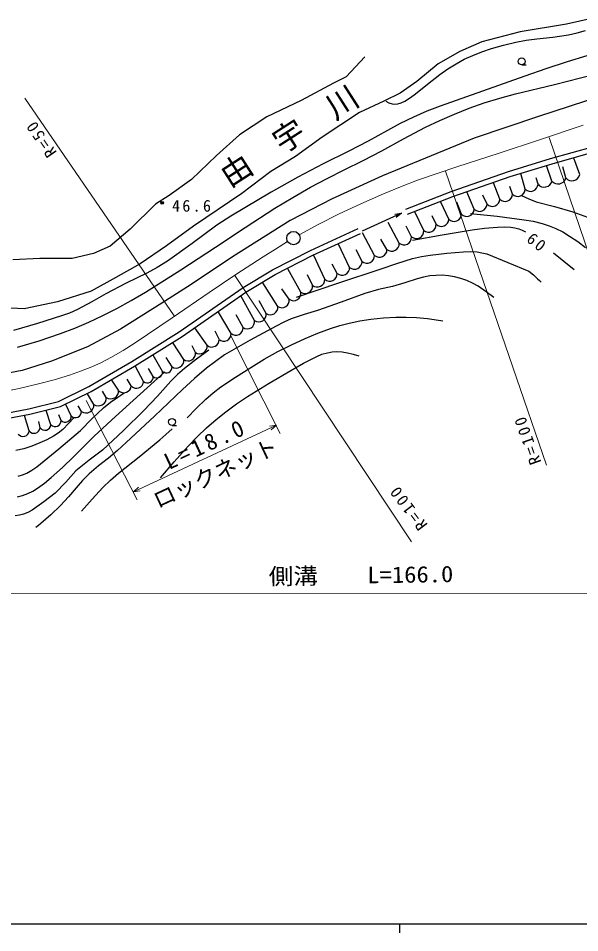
# Model space of a CAD drawing. Units: millimetres, scale not verified. Extents: x 40000 to 680000, y 20000 to 380000.
# Drawn here: x 125473 to 188113, y 204000 to 306020 of the extents above; entities that cross this region are included whole.
import ezdxf
from ezdxf.enums import TextEntityAlignment as Align

# ---------------------------------------------------------------- set-up
doc = ezdxf.new("R2010")
doc.units = ezdxf.units.MM
doc.header["$LTSCALE"] = 1000
doc.linetypes.add('CHAIN', pattern=[18.5, 12, -1.5, 3.5, -1.5])
for name, color, linetype, lineweight in [('M-BGD', 7, 'Continuous', 25), ('M-BMK', 2, 'CHAIN', 13), ('M-BMK-SRVR', 3, 'Continuous', 25), ('M-STR-HTXT', 7, 'Continuous', 13), ('M-TTL-BAND', 7, 'Continuous', 25)]:
    doc.layers.add(name, color=color, linetype=linetype, lineweight=lineweight)
doc.layers.add('M-BGD-HTXT', color=7, linetype='Continuous')
doc.styles.add('ＭＳ ゴシック', font='')
doc.styles.get('ＭＳ ゴシック').set_extended_font_data('MS Gothic')

msp = doc.modelspace()

# ---------------------------------------------------------------- linework, layer by layer
at = {"layer": 'M-BGD'}
for p, q in [((186624, 305363), (181486, 304527)), ((189611, 306020), (186624, 305363)), ((181486, 304527), (177177, 303391)), ((185106, 303925), (186874, 304179)), ((186874, 304179), (187826, 304386)), ((187826, 304386), (188764, 304653)), ((177177, 303391), (174727, 302316)), ((178271, 302647), (179609, 303025)), ((179609, 303025), (180972, 303347)), ((180972, 303347), (182141, 303567)), ((182141, 303567), (183332, 303731)), ((183332, 303731), (185106, 303925)), ((174727, 302316), (172337, 300942)), ((176171, 301878), (177210, 302291)), ((177210, 302291), (178271, 302647)), ((164129, 301712), (162060, 299480)), ((174332, 300953), (175239, 301443)), ((175239, 301443), (176171, 301878)), ((186703, 301178), (184333, 300391)), ((188917, 301833), (186703, 301178)), ((172337, 300942), (169947, 298970)), ((172513, 299754), (173405, 300378)), ((173405, 300378), (174332, 300953)), ((181642, 300834), (182139, 300834)), ((184333, 300391), (181974, 299545)), ((162060, 299480), (160645, 298772)), ((169947, 298970), (168095, 297656)), ((171133, 298685), (172513, 299754)), ((181974, 299545), (177269, 297892)), ((185310, 298644), (189644, 299743)), ((160645, 298772), (157052, 296866)), ((169805, 297581), (171133, 298685)), ((180959, 297602), (185310, 298644)), ((168095, 297656), (166243, 296759)), ((168610, 296789), (169233, 297166)), ((169233, 297166), (169805, 297581)), ((177269, 297892), (172549, 296234)), ((177465, 296569), (179199, 297112)), ((179199, 297112), (180959, 297602)), ((191556, 297695), (183529, 295046)), ((157052, 296866), (153187, 295016)), ((166243, 296759), (163554, 295505)), ((166469, 296787), (166829, 296598)), ((166829, 296598), (167198, 296472)), ((167198, 296472), (167494, 296447)), ((167494, 296447), (167806, 296483)), ((167806, 296483), (168206, 296603)), ((168206, 296603), (168610, 296789)), ((172549, 296234), (171040, 295647)), ((174133, 295329), (175789, 295977)), ((175789, 295977), (177465, 296569)), ((153187, 295016), (150138, 293001)), ((163554, 295505), (159372, 292756)), ((169557, 295005), (168098, 294285)), ((171040, 295647), (169557, 295005)), ((172499, 294624), (174133, 295329)), ((183529, 295046), (176323, 292644)), ((168098, 294285), (166664, 293512)), ((168451, 292578), (170900, 293869)), ((170900, 293869), (172499, 294624)), ((150138, 293001), (147580, 290715)), ((166664, 293512), (164521, 292322)), ((159372, 292756), (156385, 290606)), ((164521, 292322), (162342, 291180)), ((166030, 291233), (168451, 292578)), ((176323, 292644), (166099, 288456)), ((162342, 291180), (159496, 289764)), ((163943, 290137), (166030, 291233)), ((184864, 290373), (189678, 291731)), ((185034, 289798), (189846, 291155)), ((147580, 290715), (144803, 288047)), ((156385, 290606), (153636, 288933)), ((159496, 289764), (156670, 288289)), ((161828, 289095), (163943, 290137)), ((180159, 288929), (184864, 290373)), ((180346, 288358), (185034, 289798)), ((188113, 288575), (187444, 290432)), ((153636, 288933), (150411, 286469)), ((159940, 288155), (161828, 289095)), ((173763, 286701), (180159, 288929)), ((185011, 287866), (184394, 289581)), ((186562, 288220), (186238, 289439)), ((144803, 288047), (142299, 286251)), ((156670, 288289), (153696, 286605)), ((158090, 287167), (159940, 288155)), ((166099, 288456), (160494, 285869)), ((173971, 286138), (180346, 288358)), ((182038, 286953), (181532, 288706)), ((183460, 287511), (183258, 288209)), ((156087, 286021), (158090, 287167)), ((168695, 284723), (173763, 286701)), ((179193, 285836), (178501, 287665)), ((180615, 286394), (180326, 287240)), ((142299, 286251), (140775, 285271)), ((150411, 286469), (145021, 282821)), ((153696, 286605), (150749, 284868)), ((154114, 284824), (156087, 286021)), ((160494, 285869), (155793, 283467)), ((168913, 284164), (173971, 286138)), ((176349, 284719), (175522, 286672)), ((177771, 285278), (177319, 286270)), ((181615, 286231), (182421, 285860)), ((182421, 285860), (183249, 285546)), ((140775, 285271), (137944, 282495)), ((150749, 284868), (149181, 283929)), ((150789, 282682), (154114, 284824)), ((173504, 283602), (172613, 285500)), ((174926, 284161), (174387, 285500)), ((183249, 285546), (185304, 285022)), ((185304, 285022), (187348, 284437)), ((149181, 283929), (147638, 282934)), ((168243, 284287), (163828, 282288)), ((167471, 284174), (168243, 284287)), ((168243, 284287), (167648, 283783)), ((170712, 282339), (169704, 284412)), ((172082, 283044), (171644, 283963)), ((175915, 284251), (178917, 283930)), ((178917, 283930), (181912, 283548)), ((187348, 284437), (188978, 283846)), ((145021, 282821), (142027, 280644)), ((147638, 282934), (144891, 280905)), ((147495, 280489), (150789, 282682)), ((155793, 283467), (149388, 279402)), ((167974, 280929), (166725, 283230)), ((169343, 281634), (168759, 282827)), ((176097, 282410), (177508, 282598)), ((177508, 282598), (178949, 282728)), ((178949, 282728), (179679, 282759)), ((179679, 282759), (180413, 282728)), ((180413, 282728), (180884, 282653)), ((180884, 282653), (181339, 282519)), ((181912, 283548), (182924, 283367)), ((182924, 283367), (183933, 283126)), ((183933, 283126), (184692, 282877)), ((184692, 282877), (185432, 282572)), ((137944, 282495), (135712, 280589)), ((158081, 280124), (163409, 282556)), ((158342, 279583), (163658, 282011)), ((165218, 279559), (163887, 282071)), ((169475, 281260), (172783, 281865)), ((172783, 281865), (176097, 282410)), ((181339, 282519), (181697, 282370)), ((181697, 282370), (182050, 282202)), ((185432, 282572), (186220, 282178)), ((186220, 282178), (186987, 281727)), ((186987, 281727), (187886, 281117)), ((135712, 280589), (133861, 279773)), ((142027, 280644), (139087, 278630)), ((144891, 280905), (142105, 278923)), ((162444, 278229), (161215, 280817)), ((166604, 280223), (165921, 281361)), ((187886, 281117), (188751, 280458)), ((133861, 279773), (131466, 279228)), ((143600, 277957), (147495, 280489)), ((153841, 277957), (158081, 280124)), ((154133, 277433), (158342, 279583)), ((159671, 276900), (158444, 279564)), ((163831, 278894), (163178, 280179)), ((170451, 279431), (171442, 279600)), ((171442, 279600), (173272, 279813)), ((173272, 279813), (175138, 279969)), ((175138, 279969), (175902, 279990)), ((175902, 279990), (176657, 279950)), ((176657, 279950), (177203, 279867)), ((177203, 279867), (177735, 279724)), ((177735, 279724), (180102, 278784)), ((185175, 279868), (186342, 278938)), ((127873, 279228), (124879, 279065)), ((131466, 279228), (127873, 279228)), ((139087, 278630), (136365, 277105)), ((142105, 278923), (140974, 278223)), ((149388, 279402), (144769, 276323)), ((161058, 277564), (160478, 278601)), ((165978, 278069), (167717, 278665)), ((167717, 278665), (169472, 279203)), ((169472, 279203), (170451, 279431)), ((180102, 278784), (182439, 277791)), ((186342, 278938), (187498, 277983)), ((139804, 277570), (137510, 276461)), ((139670, 275475), (143600, 277957)), ((140974, 278223), (139804, 277570)), ((150550, 275970), (153841, 277957)), ((156995, 275451), (155532, 278074)), ((161236, 276512), (165978, 278069)), ((182439, 277791), (182941, 277410)), ((136365, 277105), (133589, 275581)), ((150876, 275466), (154133, 277433)), ((154417, 273883), (152741, 276513)), ((156513, 274915), (161236, 276512)), ((158284, 276235), (157759, 277388)), ((168605, 276503), (167207, 276111)), ((169974, 276949), (168605, 276503)), ((170677, 277144), (169974, 276949)), ((171383, 277277), (170677, 277144)), ((172069, 277340), (171383, 277277)), ((172761, 277343), (172069, 277340)), ((173461, 277285), (172761, 277343)), ((174156, 277167), (173461, 277285)), ((174848, 276987), (174156, 277167)), ((175512, 276753), (174848, 276987)), ((176161, 276460), (175512, 276753)), ((182941, 277410), (183420, 276970)), ((183420, 276970), (183621, 276771)), ((183621, 276771), (183821, 276570)), ((133589, 275581), (129833, 274383)), ((137510, 276461), (135241, 275296)), ((138073, 274522), (139670, 275475)), ((144769, 276323), (141504, 274229)), ((143417, 271023), (150550, 275970)), ((143747, 270522), (150876, 275466)), ((155706, 274667), (154893, 275851)), ((165671, 275749), (164154, 275328)), ((167207, 276111), (165671, 275749)), ((176780, 276115), (176161, 276460)), ((177678, 275506), (176780, 276115)), ((178536, 274851), (177678, 275506)), ((135241, 275296), (133677, 274379)), ((136454, 273626), (138073, 274522)), ((151838, 272315), (150306, 275047)), ((153127, 273099), (152339, 274503)), ((164154, 275328), (161513, 274348)), ((126131, 273621), (122701, 273785)), ((129833, 274383), (126131, 273621)), ((132090, 273519), (131195, 273136)), ((133677, 274379), (132090, 273519)), ((134909, 272844), (136454, 273626)), ((141504, 274229), (136885, 271334)), ((158846, 273421), (157377, 272981)), ((161513, 274348), (158846, 273421)), ((130276, 272809), (127626, 271975)), ((131195, 273136), (130276, 272809)), ((133347, 272119), (134909, 272844)), ((149211, 270867), (147823, 273250)), ((150549, 271532), (149785, 272942)), ((155932, 272486), (155083, 272117)), ((157377, 272981), (155932, 272486)), ((163595, 272252), (164823, 272439)), ((164823, 272439), (166210, 272586)), ((166210, 272586), (167601, 272673)), ((167601, 272673), (168762, 272693)), ((168762, 272693), (169920, 272651)), ((169920, 272651), (171141, 272531)), ((171141, 272531), (172366, 272350)), ((127626, 271975), (124956, 271199)), ((130181, 270847), (131770, 271453)), ((131770, 271453), (133347, 272119)), ((146534, 269537), (145170, 271476)), ((154249, 271689), (151347, 270104)), ((155083, 272117), (154249, 271689)), ((158900, 270889), (160325, 271417)), ((160325, 271417), (161344, 271740)), ((161344, 271740), (162389, 272007)), ((162389, 272007), (163595, 272252)), ((172366, 272350), (172603, 272312)), ((172603, 272312), (172850, 272271)), ((127793, 270053), (130181, 270847)), ((136885, 271334), (133189, 269363)), ((138123, 267719), (143417, 271023)), ((138432, 267205), (143747, 270522)), ((147872, 270202), (147421, 271098)), ((157496, 270304), (158900, 270889)), ((125390, 269317), (127793, 270053)), ((133189, 269363), (129186, 267762)), ((143928, 267942), (142735, 269776)), ((145231, 268740), (144863, 269492)), ((151347, 270104), (148485, 268473)), ((154440, 268859), (155949, 269606)), ((155949, 269606), (157496, 270304)), ((141570, 266595), (140535, 268428)), ((146727, 268994), (145358, 267994)), ((148485, 268473), (147459, 267746)), ((152907, 267987), (154440, 268859)), ((158771, 268293), (159358, 268531)), ((159358, 268531), (159968, 268713)), ((159968, 268713), (160475, 268802)), ((160475, 268802), (160989, 268830)), ((160989, 268830), (161598, 268795)), ((161598, 268795), (162203, 268699)), ((162203, 268699), (162844, 268546)), ((162844, 268546), (163473, 268364)), ((129186, 267762), (125922, 266714)), ((133327, 264928), (138123, 267719)), ((142625, 267144), (141954, 268168)), ((145358, 267994), (144031, 266950)), ((147459, 267746), (146466, 266969)), ((151410, 267066), (152907, 267987)), ((155892, 266741), (157307, 267538)), ((157307, 267538), (158771, 268293)), ((125922, 266714), (122022, 265975)), ((133611, 264399), (138432, 267205)), ((139461, 265496), (138549, 267175)), ((139061, 264097), (141828, 266577)), ((140516, 266045), (139992, 266938)), ((144031, 266950), (143246, 266260)), ((146466, 266969), (145120, 265818)), ((149726, 265997), (151410, 267066)), ((153458, 265308), (155892, 266741)), ((136672, 264512), (135924, 265661)), ((138066, 265004), (137627, 265756)), ((142502, 265526), (141021, 263875)), ((143246, 266260), (142502, 265526)), ((145120, 265818), (143807, 264615)), ((148084, 264884), (149726, 265997)), ((151053, 263823), (153458, 265308)), ((129959, 263265), (133327, 264928)), ((130167, 262698), (133611, 264399)), ((135289, 263723), (134884, 264408)), ((143807, 264615), (140686, 261631)), ((147209, 264220), (148084, 264884)), ((126639, 262435), (129959, 263265)), ((133906, 262934), (133177, 264124)), ((135765, 263188), (136578, 263753)), ((136304, 261604), (139061, 264097)), ((136578, 263753), (136929, 263984)), ((136929, 263984), (137291, 264219)), ((141021, 263875), (139495, 262265)), ((145327, 262496), (146381, 263517)), ((146381, 263517), (147209, 264220)), ((149826, 262999), (151053, 263823)), ((122509, 261676), (126639, 262435)), ((126766, 261848), (130167, 262698)), ((129120, 260656), (128589, 262280)), ((131389, 261649), (130789, 262942)), ((132523, 262145), (132160, 262800)), ((133675, 261316), (134989, 262576)), ((134989, 262576), (135765, 263188)), ((139495, 262265), (137196, 260033)), ((144313, 261430), (145327, 262496)), ((148632, 262125), (149826, 262999)), ((122599, 261083), (126766, 261848)), ((126688, 259978), (126177, 261689)), ((130254, 261152), (130008, 261783)), ((131689, 261482), (131087, 260795)), ((132410, 260020), (133675, 261316)), ((133955, 259380), (136304, 261604)), ((140686, 261631), (137523, 258690)), ((146483, 260332), (147538, 261251)), ((147538, 261251), (148632, 262125)), ((127904, 260317), (127762, 261050)), ((131087, 260795), (130438, 260148)), ((141953, 259598), (142652, 260209)), ((142625, 260601), (143123, 260601)), ((145437, 259332), (146483, 260332)), ((129394, 259385), (128663, 258987)), ((129935, 259743), (129394, 259385)), ((130438, 260148), (129935, 259743)), ((130015, 257994), (132410, 260020)), ((131654, 257119), (133955, 259380)), ((137196, 260033), (134857, 257847)), ((141251, 258990), (141953, 259598)), ((144433, 258289), (145437, 259332)), ((126999, 258291), (126077, 258000)), ((127894, 258637), (126999, 258291)), ((128663, 258987), (127894, 258637)), ((137523, 258690), (136546, 257803)), ((138973, 257101), (141251, 258990)), ((142870, 256536), (144433, 258289)), ((126077, 258000), (125212, 257785)), ((127528, 255971), (130015, 257994)), ((130411, 255920), (131654, 257119)), ((134857, 257847), (133364, 256704)), ((136546, 257803), (135528, 256961)), ((136655, 255257), (138973, 257101)), ((133364, 256704), (131907, 255513)), ((134426, 256093), (133367, 255182)), ((135528, 256961), (134426, 256093)), ((141351, 254740), (142870, 256536)), ((125444, 254921), (125942, 255068)), ((125942, 255068), (126424, 255275)), ((126424, 255275), (126985, 255593)), ((126985, 255593), (127528, 255971)), ((129136, 254773), (130411, 255920)), ((131907, 255513), (130767, 254254)), ((133367, 255182), (132637, 254435)), ((135767, 254484), (136655, 255257)), ((127629, 253588), (128396, 254153)), ((128396, 254153), (129136, 254773)), ((130767, 254254), (129579, 253033)), ((132637, 254435), (131942, 253637)), ((134920, 253667), (135767, 254484)), ((126535, 252991), (127091, 253261)), ((127091, 253261), (127629, 253588)), ((129579, 253033), (128325, 252078)), ((131942, 253637), (131080, 252623)), ((133708, 252366), (134920, 253667)), ((125368, 252642), (125961, 252788)), ((125961, 252788), (126535, 252991)), ((128325, 252078), (127007, 251151)), ((131080, 252623), (130175, 251651)), ((132544, 251028), (133708, 252366)), ((127007, 251151), (126547, 250891)), ((130175, 251651), (129102, 250635)), ((125617, 250573), (125142, 250515)), ((126066, 250689), (125617, 250573)), ((126547, 250891), (126066, 250689)), ((129102, 250635), (127979, 249655)), ((127712, 249428), (127437, 249194)), ((127979, 249655), (127712, 249428))]:
    msp.add_line(p, q, dxfattribs=at)
for centre, radius in [((181642, 301217), 382), ((141526, 285424), 150), ((141526, 285424), 131), ((141526, 285424), 112), ((141526, 285424), 93.8), ((141526, 285424), 75), ((141526, 285424), 56.3), ((141526, 285423), 37.5), ((141526, 285424), 18.8), ((142625, 260983), 382)]:
    msp.add_circle(centre, radius, dxfattribs=at)
for centre, radius, start, end in [((184150, 288062), 883, 218.57674, 347.17326), ((185701, 288416), 883, 218.57674, 347.17326), ((187252, 288771), 883, 218.57674, 347.17326), ((181205, 286984), 834, 225.02814, 357.84332), ((182627, 287543), 834, 225.02814, 357.84332), ((178360, 285867), 834, 225.02814, 357.84332), ((179782, 286426), 834, 225.02814, 357.84332), ((175516, 284751), 834, 225.02814, 357.84332), ((176938, 285309), 834, 225.02814, 357.84332), ((174093, 284192), 834, 225.02814, 357.84332), ((171240, 282996), 843, 231.26012, 3.23105), ((172671, 283634), 834, 225.02814, 357.84332), ((168501, 281586), 843, 231.26012, 3.23105), ((169871, 282291), 843, 231.26012, 3.23105), ((167132, 280881), 843, 231.26012, 3.23105), ((164377, 279534), 841, 229.54181, 1.68305), ((165763, 280199), 841, 229.54181, 1.68305), ((162990, 278869), 841, 229.54181, 1.68305), ((160217, 277540), 841, 229.54181, 1.68305), ((161603, 278204), 841, 229.54181, 1.68305), ((158830, 276875), 841, 229.54181, 1.68305), ((157474, 276116), 819, 234.23044, 8.37266), ((154895, 274548), 819, 234.23044, 8.37266), ((156185, 275332), 819, 234.23044, 8.37266), ((153606, 273764), 819, 234.23044, 8.37266), ((152317, 272980), 819, 234.23044, 8.37266), ((149741, 271478), 810, 229.03294, 3.79321), ((151028, 272196), 819, 234.23044, 8.37266), ((148403, 270813), 810, 229.03294, 3.79321), ((145708, 269423), 834, 235.062, 7.89168), ((147065, 270148), 810, 229.03294, 3.79321), ((144405, 268625), 834, 235.062, 7.89168), ((143102, 267827), 834, 235.062, 7.89168), ((140929, 266540), 644, 230.13976, 4.90002), ((141983, 267089), 644, 230.13976, 4.90002), ((138661, 265540), 801, 222.04849, 356.80875), ((139874, 265990), 644, 230.13976, 4.90002), ((135790, 264450), 884, 235.43266, 3.97796), ((137266, 265048), 801, 222.04849, 356.80875), ((134407, 263662), 884, 235.43266, 3.97796), ((133025, 262873), 884, 235.43266, 3.97796), ((130718, 261637), 671, 226.24924, 1.00951), ((131853, 262133), 671, 226.24924, 1.00951), ((127226, 260401), 684, 218.20052, 352.96078), ((128441, 260740), 684, 218.20052, 352.96078), ((129584, 261141), 671, 226.24924, 1.00951), ((126010, 260062), 684, 218.20052, 352.96078)]:
    msp.add_arc(centre, radius, start, end, dxfattribs=at)
at = {"layer": 'M-BMK'}
for p, q in [((183751, 292513), (188490, 294103)), ((179017, 290946), (183751, 292513)), ((174505, 289473), (179017, 290946)), ((170027, 287949), (174505, 289473)), ((168106, 287218), (170027, 287949)), ((166215, 286435), (168106, 287218)), ((163693, 285322), (166215, 286435)), ((161195, 284154), (163693, 285322)), ((158994, 283038), (161195, 284154)), ((156820, 281868), (158994, 283038)), ((154153, 280252), (155521, 281117)), ((152795, 279390), (154153, 280252)), ((149757, 277428), (152795, 279390)), ((146759, 275420), (149757, 277428)), ((142640, 272592), (146759, 275420)), ((138512, 269801), (142640, 272592)), ((137166, 268950), (138512, 269801)), ((135798, 268157), (137166, 268950)), ((133673, 267122), (134743, 267610)), ((134743, 267610), (135798, 268157)), ((131171, 266201), (132428, 266632)), ((132428, 266632), (133673, 267122)), ((127742, 265236), (129464, 265689)), ((129464, 265689), (131171, 266201)), ((123354, 264274), (125554, 264725)), ((125554, 264725), (127742, 265236))]:
    msp.add_line(p, q, dxfattribs=at)
at = {"layer": 'M-BMK-SRVR'}
msp.add_circle((156168, 281496), 746, dxfattribs=at)
at = {"layer": 'M-STR-HTXT'}
for p, q in [((126203, 297096), (142868, 272840)), ((184721, 292736), (195673, 260343)), ((184389, 256161), (173147, 288952)), ((149625, 277336), (169339, 247599)), ((154708, 259713), (149184, 270603)), ((133049, 263361), (138731, 252277)), ((138309, 253183), (154286, 260619)), ((153515, 260498), (154286, 260619)), ((154286, 260619), (153696, 260109)), ((138309, 253183), (138899, 253694)), ((139080, 253304), (138309, 253183)), ((110910, 241882), (232144, 241818))]:
    msp.add_line(p, q, dxfattribs=at)
at = {"layer": 'M-TTL-BAND'}
for p, q in [((40000, 205000), (579000, 205000)), ((168000, 205000), (168000, 204000))]:
    msp.add_line(p, q, dxfattribs=at)

# ---------------------------------------------------------------- texts
at = {"layer": 'M-BGD', "insert": (142625, 284424), "char_height": 1320, "attachment_point": 7, "style": 'ＭＳ ゴシック'}
msp.add_mtext('\\T1.28;46.6', dxfattribs=at)
at = {"layer": 'M-BGD', "insert": (182057, 281181), "char_height": 1320, "attachment_point": 7, "rotation": 321.4, "style": 'ＭＳ ゴシック'}
msp.add_mtext('\\T1.28;60', dxfattribs=at)
at = {"layer": 'M-BGD-HTXT', "style": 'ＭＳ ゴシック'}
msp.add_text('由\u3000宇\u3000川', height=2566, rotation=32.7, dxfattribs=at).set_placement((149435, 286426), align=Align.BOTTOM_LEFT)
at = {"layer": 'M-STR-HTXT', "style": 'ＭＳ ゴシック'}
msp.add_text('ロックネット', height=1833, rotation=25, dxfattribs=at).set_placement((141281, 250777), align=Align.BOTTOM_LEFT)
at = {"layer": 'M-STR-HTXT', "style": 'ＭＳ ゴシック', "width": 1.1}
msp.add_text('側溝\u3000\u3000L=166.0', height=1833, rotation=0.8, dxfattribs=at).set_placement((153429, 242280), align=Align.BOTTOM_LEFT)
at = {"layer": 'M-STR-HTXT', "attachment_point": 7, "style": 'ＭＳ ゴシック'}
for s, insert, char_height, rotation in [('\\T1.28;R=50', (129845, 291074), 1320, 124.5), ('\\T1.28;R=100', (183863, 256508), 1320, 109.5), ('\\T1.32;L=18.0', (142299, 255592), 1833, 25), ('\\T1.28;R=100', (171220, 249526), 1320, 127)]:
    msp.add_mtext(s, dxfattribs=dict(at, insert=insert, char_height=char_height, rotation=rotation))

doc.saveas('drawing.dxf')
